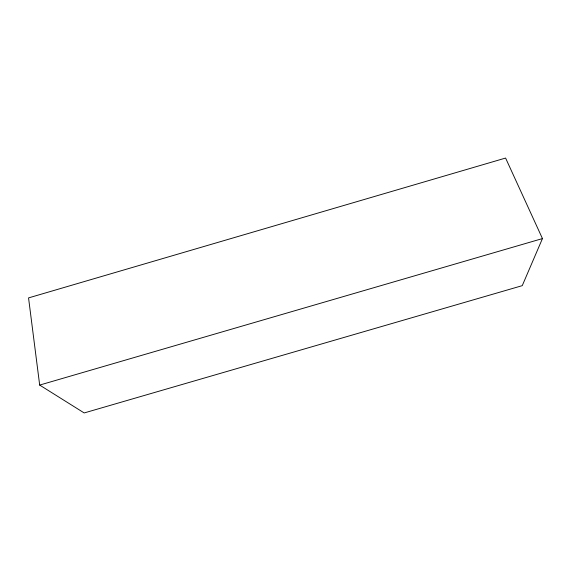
<?xml version="1.0" encoding="UTF-8"?>
<svg xmlns="http://www.w3.org/2000/svg" width="571" height="571" viewBox="0 0 571 571"><rect width="100%" height="100%" fill="white"/><g stroke="black" fill="none" stroke-linecap="round" stroke-linejoin="round"><path stroke-width="0.86" d="M542.45 238.578L522.258 285.65L84.18 412.947L39.677 385.075L28.55 297.905L505.592 158.053L542.45 238.578L39.677 385.075"/></g></svg>
